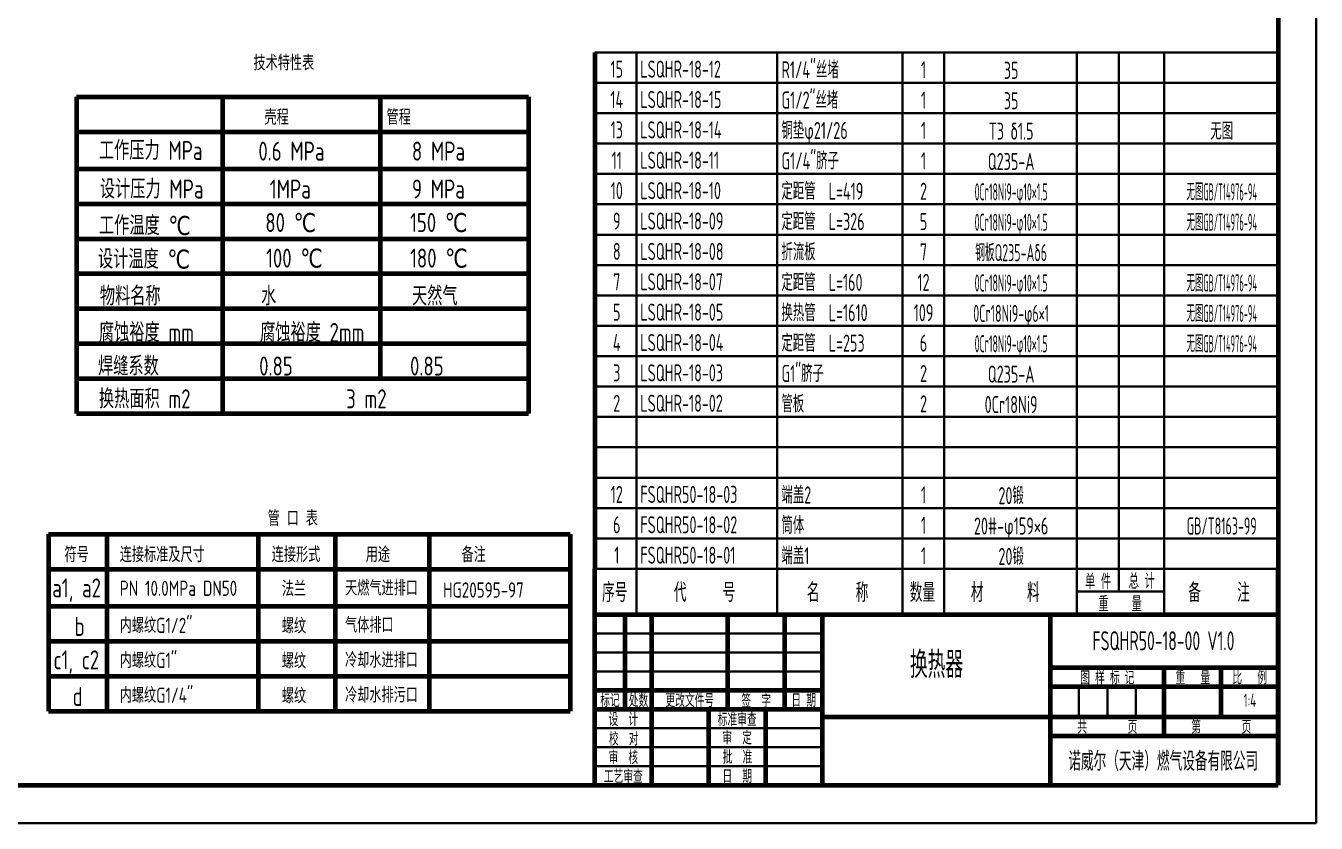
# Model space of a CAD drawing. Header units: millimetres. Extents: x 90 to 2466, y 137 to 1817.
# Drawn here: x 1106 to 2466, y 137 to 977 of the extents above; entities that cross this region are included whole.
import ezdxf
from ezdxf.enums import TextEntityAlignment as Align

# ---------------------------------------------------------------- set-up
doc = ezdxf.new("R2010")
doc.units = ezdxf.units.MM
doc.header["$LTSCALE"] = 40
for name, color, linetype, lineweight in [('1轮廓实线层', 7, 'Continuous', 70), ('2细线层', 4, 'Continuous', 35), ('6文字层', 3, 'Continuous', 35), ('7标注层', 4, 'Continuous', 35), ('图框层', 7, 'Continuous', 70)]:
    doc.layers.add(name, color=color, linetype=linetype, lineweight=lineweight)
doc.styles.add('ZW_TEXTSTYLE', font='isocp.shx', dxfattribs={"width": 0.8, "bigfont": 'hztxt.shx'})

# ---------------------------------------------------------------- blocks, each defined once
blk = doc.blocks.new('ZW_BTL_BLK')
at = {"layer": '1轮廓实线层'}
for p, q in [((-180, 0), (-180, 45)), ((-180, 0), (-180, 45)), ((-180, 45), (0, 45)), ((-172, 20), (-172, 45)), ((-165, 20), (-165, 45)), ((-145, 20), (-145, 45)), ((-130, 20), (-130, 45)), ((-120, 0), (-120, 45)), ((-60, 0), (-60, 45)), ((-60, 31), (0, 31)), ((-30, 13), (-30, 31)), ((-15, 18), (-15, 31)), ((-180, 25), (-120, 25)), ((-60, 26), (0, 26)), ((-180, 20), (-120, 20)), ((-165, 0), (-165, 20)), ((-150, 0), (-150, 20)), ((-135, 0), (-135, 20)), ((-120, 18), (0, 18)), ((-60, 13), (0, 13)), ((-180, 0), (0, 0))]:
    blk.add_line(p, q, dxfattribs=at)
at = {"layer": '2细线层'}
for p, q in [((-180, 40), (-120, 40)), ((-180, 35), (-120, 35)), ((-180, 30), (-120, 30)), ((-180, 15), (-120, 15)), ((-180, 10), (-120, 10)), ((-180, 5), (-120, 5))]:
    blk.add_line(p, q, dxfattribs=at)
at = {"layer": '2细线层', "color": 75}
for p, q in [((-52.5, 18), (-52.5, 26)), ((-45, 18), (-45, 26)), ((-37.5, 18), (-37.5, 26))]:
    blk.add_line(p, q, dxfattribs=at)
at = {"layer": '图框层'}
blk.add_line((0, 0), (0, 45), dxfattribs=at)
at = {"style": 'ZW_TEXTSTYLE', "flags": 1}
blk.add_attdef('图纸张数', (0, 0), '', height=5, dxfattribs=at)
at = {"layer": '6文字层', "style": 'ZW_TEXTSTYLE', "width": 0.667}
for s, p in [(' 图 样 标 记 ', (-45, 28.5)), (' 重   量 ', (-22.5, 28.5)), (' 比   例 ', (-7.5, 28.5)), ('标记', (-176, 22.5)), ('处数', (-168.5, 22.5)), (' 更改文件号 ', (-155, 22.5)), (' 签  字 ', (-137.51, 22.37)), (' 日 期 ', (-125, 22.5)), (' 设  计 ', (-172.5, 17.5)), ('标准审查', (-142.5, 17.5)), ('共        页', (-45, 15.5)), ('第        页', (-15, 15.5)), (' 校  对 ', (-172.4, 12.37)), (' 审  定 ', (-142.53, 12.68)), (' 审  核 ', (-172.5, 7.5)), ('批  准', (-142.43, 7.6)), ('工艺审查', (-172.5, 2.5)), (' 日  期 ', (-142.5, 2.5))]:
    blk.add_text(s, height=3.5, dxfattribs=at).set_placement(p, align=Align.MIDDLE)
at = {"layer": '6文字层', "style": 'ZW_TEXTSTYLE', "flags": 8}
for tag, height, width, p, p2 in [('图样代号', 5, 2.430792, (-56.96, 35.53), (-3.51, 35.53)), ('图样名称', 7, 1.728753, (-116.78, 28.23), (-63.22, 28.23)), ('重量', 3.5, 1.631196, (-28.88, 20.51), (-16.35, 20.51)), ('比例', 3.5, 1.61778, (-13.53, 20.62), (-1.42, 20.62)), ('设计', 3.5, 1.656906, (-163.77, 15.45), (-151.09, 15.45)), ('标准审查', 3.5, 0.817661, (-133.59, 15.31), (-120.98, 15.31)), ('共几页', 3.5, 0.870596, (-49.76, 13.35), (-39.88, 13.35)), ('第几页', 3.5, 0.863048, (-19.69, 13.35), (-9.9, 13.35)), ('校对', 3.5, 1.629291, (-163.77, 10.48), (-151.09, 10.48)), ('审定', 3.5, 1.645419, (-133.8, 10.61), (-121.11, 10.61)), ('审核', 3.5, 1.663508, (-163.87, 5.38), (-151.09, 5.38)), ('批准', 3.5, 1.645713, (-133.7, 5.38), (-121.11, 5.38)), ('企业名称', 5, 2.354204, (-56.33, 3.82), (-4.24, 3.82)), ('工艺审查', 3.5, 0.828259, (-163.87, 0.41), (-151.09, 0.41)), ('日期', 3.5, 1.702573, (-134.08, 0.41), (-121.11, 0.41))]:
    blk.add_attdef(tag, text='', height=height, dxfattribs=dict(at, width=width)).set_placement(p, p2, align=Align.FIT)
at = {"layer": '6文字层', "style": 'ZW_TEXTSTYLE', "width": 1.109542, "flags": 8}
blk.add_attdef('产品名称或材料标记', text='', height=5, rotation=0.4655, dxfattribs=at).set_placement((-117.65, 6.59), (-62.48, 7.04), align=Align.FIT)
blk = doc.blocks.new('ZW_MXBTITLE_BLK')
at = {"layer": '1轮廓实线层'}
for p, q in [((-180, 0), (-180, 12)), ((0, 0), (0, 12))]:
    blk.add_line(p, q, dxfattribs=at)
at = {"layer": '2细线层'}
for p, q in [((-169, 12), (-169, 0)), ((-132, 12), (-132, 0)), ((-99, 12), (-99, 0)), ((-88, 12), (-88, 0)), ((-53, 12), (-53, 0)), ((-42, 12), (-42, 6)), ((-30, 12), (-30, 0)), ((-30, 6), (-53, 6))]:
    blk.add_line(p, q, dxfattribs=at)
at = {"style": 'ZW_TEXTSTYLE', "flags": 1}
blk.add_attdef('FOOFSHOWME', (-53, 6), '', height=0.00000005, dxfattribs=at)
at = {"layer": '6文字层', "style": 'ZW_TEXTSTYLE', "width": 0.667}
for s, height, p in [('单 件', 4, (-47.45, 8.84)), ('总 计', 4, (-35.96, 8.94)), ('序号', 5, (-174.77, 6)), ('代     号', 5, (-151.09, 6)), ('名     称', 5, (-116.06, 6)), ('数量', 5, (-93.71, 6)), ('材      料', 5, (-71.89, 6)), ('备     注', 5, (-15.57, 6)), ('重    量', 4, (-41.65, 2.94))]:
    blk.add_text(s, height=height, dxfattribs=at).set_placement(p, align=Align.MIDDLE)
blk = doc.blocks.new('ZW_MXB_BLK')
at = {"layer": '1轮廓实线层'}
for p, q in [((-180, 8), (-180, 0)), ((0, 8), (0, 0))]:
    blk.add_line(p, q, dxfattribs=at)
at = {"layer": '2细线层'}
for p, q in [((-180, 8), (0, 8)), ((-169, 8), (-169, 0)), ((-132, 8), (-132, 0)), ((-99, 8), (-99, 0)), ((-88, 8), (-88, 0)), ((-53, 8), (-53, 0)), ((-42, 8), (-42, 0)), ((-30, 8), (-30, 0)), ((-180, 0), (0, 0))]:
    blk.add_line(p, q, dxfattribs=at)
at = {"layer": '6文字层', "style": 'ZW_TEXTSTYLE'}
for tag, width, p, p2 in [('序号', 0.846992, (-178.38, 1.35), (-170.09, 1.35)), ('代号', 3.46615, (-168.05, 1.35), (-134.11, 1.35)), ('名称', 3.084789, (-130.87, 1.2), (-100.28, 1.2)), ('数量', 0.899921, (-97.88, 1.2), (-89, 1.2)), ('材料', 3.23989, (-86.43, 1.01), (-54.3, 1.01)), ('单重', 0.940432, (-52.21, 0.89), (-43, 0.89)), ('总重', 1.055887, (-41.2, 1.27), (-30.86, 1.27)), ('备注', 2.744716, (-28.61, 1.02), (-1.16, 1.02))]:
    blk.add_attdef(tag, text='', height=4.5, dxfattribs=dict(at, width=width)).set_placement(p, p2, align=Align.FIT)

msp = doc.modelspace()

# ---------------------------------------------------------------- linework, layer by layer
at = {"layer": '1轮廓实线层'}
for p, q in [((1159.4, 902.3), (1635.6, 902.3)), ((1159.4, 902.3), (1159.4, 568.7)), ((1313.1, 902.3), (1313.1, 568.7)), ((1479.3, 902.3), (1479.3, 605.5)), ((1635.6, 902.3), (1635.6, 568.7)), ((1159.4, 865.5), (1635.6, 865.5)), ((1159.4, 826.4), (1635.6, 826.4)), ((1159.4, 789.6), (1635.6, 789.6)), ((1159.4, 752.8), (1635.6, 752.8)), ((1159.4, 716), (1635.6, 716)), ((1159.4, 679.2), (1635.6, 679.2)), ((1159.4, 642.4), (1635.6, 642.4)), ((1159.4, 605.5), (1635.6, 605.5)), ((1159.4, 568.7), (1635.6, 568.7)), ((1129.7, 441.5), (1679.6, 441.5)), ((1129.7, 441.5), (1129.7, 255.2)), ((1191.4, 441.5), (1191.4, 255.2)), ((1350.6, 441.5), (1350.6, 255.2)), ((1432, 441.5), (1432, 255.2)), ((1531, 442.1), (1531, 255.8)), ((1679.6, 441.5), (1679.6, 255.2)), ((1129.7, 404.7), (1679.6, 404.7)), ((1129.7, 365.6), (1679.6, 365.6)), ((1129.7, 328.8), (1679.6, 328.8)), ((1129.7, 292), (1679.6, 292)), ((1129.7, 255.2), (1679.6, 255.2))]:
    msp.add_line(p, q, dxfattribs=at)
at = {"layer": '2细线层', "color": 1}
for p in [(2465.5, 1817), (89.5, 137)]:
    msp.add_line(p, (2465.5, 137), dxfattribs=at)
at = {"layer": '图框层'}
for p in [(2425.5, 1777), (189.5, 177)]:
    msp.add_line(p, (2425.5, 177), dxfattribs=at)

# ---------------------------------------------------------------- block references
at = {"layer": '7标注层'}
ref = msp.add_blockref('ZW_MXB_BLK', (2425.5, 917), dxfattribs=dict(at, xscale=4, yscale=4))
ref.add_attrib('材料', '35', dxfattribs={"height": 18, "style": 'ZW_TEXTSTYLE', "width": 0.667}).set_placement((2144.1, 921.1), align=Align.CENTER)
ref.add_attrib('代号', 'LSQHR-18-12', (1753.4, 922.4), dxfattribs={"height": 18, "style": 'ZW_TEXTSTYLE', "width": 0.667})
ref.add_attrib('序号', '15', dxfattribs={"height": 18, "style": 'ZW_TEXTSTYLE', "width": 0.667}).set_placement((1728.6, 922.4), align=Align.CENTER)
ref.add_attrib('名称', 'R1/4"丝堵', (1902.1, 921.8), dxfattribs={"height": 18, "style": 'ZW_TEXTSTYLE', "width": 0.667})
ref.add_attrib('数量', '1', dxfattribs={"height": 18, "style": 'ZW_TEXTSTYLE', "width": 0.667}).set_placement((2051.8, 921.8), align=Align.CENTER)
ref = msp.add_blockref('ZW_MXB_BLK', (2425.5, 885), dxfattribs=dict(at, xscale=4, yscale=4))
ref.add_attrib('材料', '35', dxfattribs={"height": 18, "style": 'ZW_TEXTSTYLE', "width": 0.667}).set_placement((2144.1, 889.1), align=Align.CENTER)
ref.add_attrib('代号', 'LSQHR-18-15', (1753.4, 890.4), dxfattribs={"height": 18, "style": 'ZW_TEXTSTYLE', "width": 0.667})
ref.add_attrib('序号', '14', dxfattribs={"height": 18, "style": 'ZW_TEXTSTYLE', "width": 0.667}).set_placement((1728.6, 890.4), align=Align.CENTER)
ref.add_attrib('名称', 'G1/2"丝堵', (1902.1, 889.8), dxfattribs={"height": 18, "style": 'ZW_TEXTSTYLE', "width": 0.667})
ref.add_attrib('数量', '1', dxfattribs={"height": 18, "style": 'ZW_TEXTSTYLE', "width": 0.667}).set_placement((2051.8, 889.8), align=Align.CENTER)
ref = msp.add_blockref('ZW_MXB_BLK', (2425.5, 853), dxfattribs=dict(at, xscale=4, yscale=4))
ref.add_attrib('材料', 'T3 δ1.5', dxfattribs={"height": 18, "style": 'ZW_TEXTSTYLE', "width": 0.667}).set_placement((2144.1, 857.1), align=Align.CENTER)
ref.add_attrib('代号', 'LSQHR-18-14', (1753.4, 858.4), dxfattribs={"height": 18, "style": 'ZW_TEXTSTYLE', "width": 0.667})
ref.add_attrib('序号', '13', dxfattribs={"height": 18, "style": 'ZW_TEXTSTYLE', "width": 0.667}).set_placement((1728.6, 858.4), align=Align.CENTER)
ref.add_attrib('名称', '铜垫φ21/26', (1902.1, 857.8), dxfattribs={"height": 18, "style": 'ZW_TEXTSTYLE', "width": 0.667})
ref.add_attrib('数量', '1', dxfattribs={"height": 18, "style": 'ZW_TEXTSTYLE', "width": 0.667}).set_placement((2051.8, 857.8), align=Align.CENTER)
ref.add_attrib('备注', '无图', dxfattribs={"height": 18, "style": 'ZW_TEXTSTYLE', "width": 0.667}).set_placement((2366, 857.1), align=Align.CENTER)
ref = msp.add_blockref('ZW_MXB_BLK', (2425.5, 821), dxfattribs=dict(at, xscale=4, yscale=4))
ref.add_attrib('材料', 'Q235-A', dxfattribs={"height": 18, "style": 'ZW_TEXTSTYLE', "width": 0.667}).set_placement((2144.1, 825.1), align=Align.CENTER)
ref.add_attrib('代号', 'LSQHR-18-11', (1753.4, 826.4), dxfattribs={"height": 18, "style": 'ZW_TEXTSTYLE', "width": 0.667})
ref.add_attrib('序号', '11', dxfattribs={"height": 18, "style": 'ZW_TEXTSTYLE', "width": 0.667}).set_placement((1728.6, 826.4), align=Align.CENTER)
ref.add_attrib('名称', 'G1/4"脐子', (1902.1, 825.8), dxfattribs={"height": 18, "style": 'ZW_TEXTSTYLE', "width": 0.667})
ref.add_attrib('数量', '1', dxfattribs={"height": 18, "style": 'ZW_TEXTSTYLE', "width": 0.667}).set_placement((2051.8, 825.8), align=Align.CENTER)
ref = msp.add_blockref('ZW_MXB_BLK', (2425.5, 789), dxfattribs=dict(at, xscale=4, yscale=4))
ref.add_attrib('材料', '0Cr18Ni9-φ10×1.5', dxfattribs={"height": 18, "style": 'ZW_TEXTSTYLE', "width": 0.467}).set_placement((2144.1, 793.1), align=Align.CENTER)
ref.add_attrib('代号', 'LSQHR-18-10', (1753.4, 794.4), dxfattribs={"height": 18, "style": 'ZW_TEXTSTYLE', "width": 0.667})
ref.add_attrib('序号', '10', dxfattribs={"height": 18, "style": 'ZW_TEXTSTYLE', "width": 0.667}).set_placement((1728.6, 794.4), align=Align.CENTER)
ref.add_attrib('名称', '定距管  L=419', (1902.1, 793.8), dxfattribs={"height": 18, "style": 'ZW_TEXTSTYLE', "width": 0.667})
ref.add_attrib('数量', '2', dxfattribs={"height": 18, "style": 'ZW_TEXTSTYLE', "width": 0.667}).set_placement((2051.8, 793.8), align=Align.CENTER)
ref.add_attrib('备注', '无图GB/T14976-94', dxfattribs={"height": 18, "style": 'ZW_TEXTSTYLE', "width": 0.367}).set_placement((2366, 793.1), align=Align.CENTER)
ref = msp.add_blockref('ZW_MXB_BLK', (2425.5, 757), dxfattribs=dict(at, xscale=4, yscale=4))
ref.add_attrib('材料', '0Cr18Ni9-φ10×1.5', dxfattribs={"height": 18, "style": 'ZW_TEXTSTYLE', "width": 0.467}).set_placement((2144.1, 761.1), align=Align.CENTER)
ref.add_attrib('代号', 'LSQHR-18-09', (1753.4, 762.4), dxfattribs={"height": 18, "style": 'ZW_TEXTSTYLE', "width": 0.667})
ref.add_attrib('序号', '9', dxfattribs={"height": 18, "style": 'ZW_TEXTSTYLE', "width": 0.667}).set_placement((1728.6, 762.4), align=Align.CENTER)
ref.add_attrib('名称', '定距管  L=326', (1902.1, 761.8), dxfattribs={"height": 18, "style": 'ZW_TEXTSTYLE', "width": 0.667})
ref.add_attrib('数量', '5', dxfattribs={"height": 18, "style": 'ZW_TEXTSTYLE', "width": 0.667}).set_placement((2051.8, 761.8), align=Align.CENTER)
ref.add_attrib('备注', '无图GB/T14976-94', dxfattribs={"height": 18, "style": 'ZW_TEXTSTYLE', "width": 0.367}).set_placement((2366, 761.1), align=Align.CENTER)
ref = msp.add_blockref('ZW_MXB_BLK', (2425.5, 725), dxfattribs=dict(at, xscale=4, yscale=4))
ref.add_attrib('材料', '钢板Q235-Aδ6', dxfattribs={"height": 18, "style": 'ZW_TEXTSTYLE', "width": 0.567}).set_placement((2144.1, 729.1), align=Align.CENTER)
ref.add_attrib('代号', 'LSQHR-18-08', (1753.4, 730.4), dxfattribs={"height": 18, "style": 'ZW_TEXTSTYLE', "width": 0.667})
ref.add_attrib('序号', '8', dxfattribs={"height": 18, "style": 'ZW_TEXTSTYLE', "width": 0.667}).set_placement((1728.6, 730.4), align=Align.CENTER)
ref.add_attrib('名称', '折流板', (1902.1, 729.8), dxfattribs={"height": 18, "style": 'ZW_TEXTSTYLE', "width": 0.667})
ref.add_attrib('数量', '7', dxfattribs={"height": 18, "style": 'ZW_TEXTSTYLE', "width": 0.667}).set_placement((2051.8, 729.8), align=Align.CENTER)
ref = msp.add_blockref('ZW_MXB_BLK', (2425.5, 693), dxfattribs=dict(at, xscale=4, yscale=4))
ref.add_attrib('材料', '0Cr18Ni9-φ10×1.5', dxfattribs={"height": 18, "style": 'ZW_TEXTSTYLE', "width": 0.467}).set_placement((2144.1, 697.1), align=Align.CENTER)
ref.add_attrib('代号', 'LSQHR-18-07', (1753.4, 698.4), dxfattribs={"height": 18, "style": 'ZW_TEXTSTYLE', "width": 0.667})
ref.add_attrib('序号', '7', dxfattribs={"height": 18, "style": 'ZW_TEXTSTYLE', "width": 0.667}).set_placement((1728.6, 698.4), align=Align.CENTER)
ref.add_attrib('名称', '定距管  L=160', (1902.1, 697.8), dxfattribs={"height": 18, "style": 'ZW_TEXTSTYLE', "width": 0.667})
ref.add_attrib('数量', '12', dxfattribs={"height": 18, "style": 'ZW_TEXTSTYLE', "width": 0.667}).set_placement((2051.8, 697.8), align=Align.CENTER)
ref.add_attrib('备注', '无图GB/T14976-94', dxfattribs={"height": 18, "style": 'ZW_TEXTSTYLE', "width": 0.367}).set_placement((2366, 697.1), align=Align.CENTER)
ref = msp.add_blockref('ZW_MXB_BLK', (2425.5, 661), dxfattribs=dict(at, xscale=4, yscale=4))
ref.add_attrib('材料', '0Cr18Ni9-φ6×1', dxfattribs={"height": 18, "style": 'ZW_TEXTSTYLE', "width": 0.567}).set_placement((2144.1, 665.1), align=Align.CENTER)
ref.add_attrib('代号', 'LSQHR-18-05', (1753.4, 666.4), dxfattribs={"height": 18, "style": 'ZW_TEXTSTYLE', "width": 0.667})
ref.add_attrib('序号', '5', dxfattribs={"height": 18, "style": 'ZW_TEXTSTYLE', "width": 0.667}).set_placement((1728.6, 666.4), align=Align.CENTER)
ref.add_attrib('名称', '换热管  L=1610', (1902.1, 665.8), dxfattribs={"height": 18, "style": 'ZW_TEXTSTYLE', "width": 0.667})
ref.add_attrib('数量', '109', dxfattribs={"height": 18, "style": 'ZW_TEXTSTYLE', "width": 0.667}).set_placement((2051.8, 665.8), align=Align.CENTER)
ref.add_attrib('备注', '无图GB/T14976-94', dxfattribs={"height": 18, "style": 'ZW_TEXTSTYLE', "width": 0.367}).set_placement((2366, 665.1), align=Align.CENTER)
ref = msp.add_blockref('ZW_MXB_BLK', (2425.5, 629), dxfattribs=dict(at, xscale=4, yscale=4))
ref.add_attrib('材料', '0Cr18Ni9-φ10×1.5', dxfattribs={"height": 18, "style": 'ZW_TEXTSTYLE', "width": 0.467}).set_placement((2144.1, 633.1), align=Align.CENTER)
ref.add_attrib('代号', 'LSQHR-18-04', (1753.4, 634.4), dxfattribs={"height": 18, "style": 'ZW_TEXTSTYLE', "width": 0.667})
ref.add_attrib('序号', '4', dxfattribs={"height": 18, "style": 'ZW_TEXTSTYLE', "width": 0.667}).set_placement((1728.6, 634.4), align=Align.CENTER)
ref.add_attrib('名称', '定距管  L=253', (1902.1, 633.8), dxfattribs={"height": 18, "style": 'ZW_TEXTSTYLE', "width": 0.667})
ref.add_attrib('数量', '6', dxfattribs={"height": 18, "style": 'ZW_TEXTSTYLE', "width": 0.667}).set_placement((2051.8, 633.8), align=Align.CENTER)
ref.add_attrib('备注', '无图GB/T14976-94', dxfattribs={"height": 18, "style": 'ZW_TEXTSTYLE', "width": 0.367}).set_placement((2366, 633.1), align=Align.CENTER)
ref = msp.add_blockref('ZW_MXB_BLK', (2425.5, 597), dxfattribs=dict(at, xscale=4, yscale=4))
ref.add_attrib('材料', 'Q235-A', dxfattribs={"height": 18, "style": 'ZW_TEXTSTYLE', "width": 0.667}).set_placement((2144.1, 601.1), align=Align.CENTER)
ref.add_attrib('代号', 'LSQHR-18-03', (1753.4, 602.4), dxfattribs={"height": 18, "style": 'ZW_TEXTSTYLE', "width": 0.667})
ref.add_attrib('序号', '3', dxfattribs={"height": 18, "style": 'ZW_TEXTSTYLE', "width": 0.667}).set_placement((1728.6, 602.4), align=Align.CENTER)
ref.add_attrib('名称', 'G1"脐子', (1902.1, 601.8), dxfattribs={"height": 18, "style": 'ZW_TEXTSTYLE', "width": 0.667})
ref.add_attrib('数量', '2', dxfattribs={"height": 18, "style": 'ZW_TEXTSTYLE', "width": 0.667}).set_placement((2051.8, 601.8), align=Align.CENTER)
ref = msp.add_blockref('ZW_MXB_BLK', (2425.5, 565), dxfattribs=dict(at, xscale=4, yscale=4))
ref.add_attrib('材料', '0Cr18Ni9', dxfattribs={"height": 18, "style": 'ZW_TEXTSTYLE', "width": 0.667}).set_placement((2144.1, 569.1), align=Align.CENTER)
ref.add_attrib('代号', 'LSQHR-18-02', (1753.4, 570.4), dxfattribs={"height": 18, "style": 'ZW_TEXTSTYLE', "width": 0.667})
ref.add_attrib('序号', '2', dxfattribs={"height": 18, "style": 'ZW_TEXTSTYLE', "width": 0.667}).set_placement((1728.6, 570.4), align=Align.CENTER)
ref.add_attrib('名称', '管板', (1902.1, 569.8), dxfattribs={"height": 18, "style": 'ZW_TEXTSTYLE', "width": 0.667})
ref.add_attrib('数量', '2', dxfattribs={"height": 18, "style": 'ZW_TEXTSTYLE', "width": 0.667}).set_placement((2051.8, 569.8), align=Align.CENTER)
at = {"layer": '7标注层', "xscale": 4, "yscale": 4}
for name, p in [('ZW_MXB_BLK', (2425.5, 533)), ('ZW_MXB_BLK', (2425.5, 501)), ('ZW_MXBTITLE_BLK', (2425.5, 357))]:
    msp.add_blockref(name, p, dxfattribs=at)
at = {"layer": '7标注层'}
ref = msp.add_blockref('ZW_MXB_BLK', (2425.5, 469), dxfattribs=dict(at, xscale=4, yscale=4))
ref.add_attrib('材料', '20锻', dxfattribs={"height": 18, "style": 'ZW_TEXTSTYLE', "width": 0.667}).set_placement((2144.1, 473.1), align=Align.CENTER)
ref.add_attrib('代号', 'FSQHR50-18-03', (1753.4, 474.4), dxfattribs={"height": 18, "style": 'ZW_TEXTSTYLE', "width": 0.667})
ref.add_attrib('序号', '12', dxfattribs={"height": 18, "style": 'ZW_TEXTSTYLE', "width": 0.667}).set_placement((1728.6, 474.4), align=Align.CENTER)
ref.add_attrib('名称', '端盖2', (1902.1, 473.8), dxfattribs={"height": 18, "style": 'ZW_TEXTSTYLE', "width": 0.667})
ref.add_attrib('数量', '1', dxfattribs={"height": 18, "style": 'ZW_TEXTSTYLE', "width": 0.667}).set_placement((2051.8, 473.8), align=Align.CENTER)
ref = msp.add_blockref('ZW_MXB_BLK', (2425.5, 437), dxfattribs=dict(at, xscale=4, yscale=4))
ref.add_attrib('材料', '20#-φ159×6', dxfattribs={"height": 18, "style": 'ZW_TEXTSTYLE', "width": 0.667}).set_placement((2144.1, 441.1), align=Align.CENTER)
ref.add_attrib('代号', 'FSQHR50-18-02', (1753.4, 442.4), dxfattribs={"height": 18, "style": 'ZW_TEXTSTYLE', "width": 0.667})
ref.add_attrib('序号', '6', dxfattribs={"height": 18, "style": 'ZW_TEXTSTYLE', "width": 0.667}).set_placement((1728.6, 442.4), align=Align.CENTER)
ref.add_attrib('名称', '筒体 ', (1902.1, 441.8), dxfattribs={"height": 18, "style": 'ZW_TEXTSTYLE', "width": 0.667})
ref.add_attrib('数量', '1', dxfattribs={"height": 18, "style": 'ZW_TEXTSTYLE', "width": 0.667}).set_placement((2051.8, 441.8), align=Align.CENTER)
ref.add_attrib('备注', 'GB/T8163-99', dxfattribs={"height": 18, "style": 'ZW_TEXTSTYLE', "width": 0.567}).set_placement((2366, 441.1), align=Align.CENTER)
ref = msp.add_blockref('ZW_MXB_BLK', (2425.5, 405), dxfattribs=dict(at, xscale=4, yscale=4))
ref.add_attrib('材料', '20锻', dxfattribs={"height": 18, "style": 'ZW_TEXTSTYLE', "width": 0.667}).set_placement((2144.1, 409.1), align=Align.CENTER)
ref.add_attrib('代号', 'FSQHR50-18-01', (1753.4, 410.4), dxfattribs={"height": 18, "style": 'ZW_TEXTSTYLE', "width": 0.667})
ref.add_attrib('序号', '1', dxfattribs={"height": 18, "style": 'ZW_TEXTSTYLE', "width": 0.667}).set_placement((1728.6, 410.4), align=Align.CENTER)
ref.add_attrib('名称', '端盖1', (1902.1, 409.8), dxfattribs={"height": 18, "style": 'ZW_TEXTSTYLE', "width": 0.667})
ref.add_attrib('数量', '1', dxfattribs={"height": 18, "style": 'ZW_TEXTSTYLE', "width": 0.667}).set_placement((2051.8, 409.8), align=Align.CENTER)
at = {"layer": '图框层'}
ref = msp.add_blockref('ZW_BTL_BLK', (2425.5, 177), dxfattribs=dict(at, xscale=4, yscale=4, zscale=4))
ref.add_attrib('企业名称', '诺威尔（天津）燃气设备有限公司', dxfattribs={"layer": '6文字层', "height": 20, "style": 'ZW_TEXTSTYLE', "width": 0.667}).set_placement((2304.4, 192.3), align=Align.CENTER)
ref.add_attrib('图样名称', '换热器', dxfattribs={"layer": '6文字层', "height": 28, "style": 'ZW_TEXTSTYLE', "width": 0.667}).set_placement((2065.5, 290), align=Align.CENTER)
ref.add_attrib('图样代号', 'FSQHR50-18-00 V1.0', dxfattribs={"layer": '6文字层', "height": 20, "style": 'ZW_TEXTSTYLE', "width": 0.667}).set_placement((2304.6, 319.2), align=Align.CENTER)
ref.add_attrib('比例', '1:4', dxfattribs={"layer": '6文字层', "height": 14, "style": 'ZW_TEXTSTYLE', "width": 0.667}).set_placement((2395.7, 259.5), align=Align.CENTER)

# ---------------------------------------------------------------- texts
at = {"layer": '6文字层', "attachment_point": 1, "style": 'ZW_TEXTSTYLE'}
for s, insert, char_height, width in [('技术特性表', (1345.8, 946), 16, 178.191), ('壳程', (1357.4, 888.8), 16, 178.191), ('管程', (1486, 888.8), 16, 178.191), ('工作压力 MPa', (1183, 855.7), 20, 272.391), ('0.6 MPa', (1351, 855), 20, 222.347), ('8 MPa', (1512.8, 855), 20, 222.347), ('设计压力 MPa', (1184, 815.1), 20, 178.191), (' 1MPa', (1353.9, 815.1), 20, 222.347), ('9 MPa', (1512.8, 815.1), 20, 222.347), ('工作温度 ℃', (1183, 776.7), 20, 178.191), ('80 ℃', (1358.3, 779.8), 20, 178.191), ('150 ℃', (1510.8, 779.8), 20, 178.191), ('设计温度 ℃', (1182, 741.3), 20, 178.191), ('100 ℃', (1359.1, 742.3), 20, 178.191), ('180 ℃', (1510.8, 742.3), 20, 178.191), ('物料名称', (1184, 702.4), 20, 178.191), ('水', (1353.9, 702.4), 20, 206.647), ('天然气', (1512.8, 702.4), 20, 206.647), ('腐蚀裕度 mm', (1183, 664), 20, 178.191), ('腐蚀裕度 2mm', (1352.8, 664), 20, 222.347), ('焊缝系数', (1182, 628.6), 20, 178.191), ('0.85', (1351.8, 628.6), 20, 206.647), ('0.85', (1510.8, 628.6), 20, 206.647), ('换热面积 m2', (1183, 594.1), 20, 178.191), ('3 m2', (1443.5, 594.1), 20, 222.347), ('管 口 表', (1360.7, 466.2), 16, 178.191), ('符号', (1146.7, 428), 16, 178.191), ('连接标准及尺寸', (1204.9, 428), 16, 178.191), ('连接形式', (1365, 428), 16, 178.191), ('用途', (1464.1, 428), 16, 178.191), ('备注', (1565.1, 428), 16, 178.191), ('a1, a2', (1133.8, 394.9), 20, 178.191), ('天燃气进排口', (1442.3, 392.8), 16, 178.191), ('PN 10.0MPa DN50', (1204.9, 392.5), 16, 562.543), ('法兰', (1375.7, 392), 16, 178.191), ('HG20595-97', (1545.6, 390.7), 16, 178.191), ('b', (1157.3, 354.3), 20, 178.191), ('内螺纹G1/2"', (1204.9, 353.4), 16, 178.191), ('螺纹', (1375.7, 352.9), 16, 178.191), ('气体排口', (1442.3, 353.8), 16, 178.191), ('c1, c2', (1135.1, 319.1), 20, 178.191), ('内螺纹G1"', (1204.9, 316.6), 16, 178.191), ('螺纹', (1375.7, 316.1), 16, 178.191), ('冷却水进排口', (1442.3, 316.9), 16, 178.191), ('d', (1155.2, 280.5), 20, 178.191), ('内螺纹G1/4"', (1204.9, 279.8), 16, 178.191), ('螺纹', (1375.7, 279.3), 16, 178.191), ('冷却水排污口', (1442.3, 280.1), 16, 178.191)]:
    msp.add_mtext(s, dxfattribs=dict(at, insert=insert, char_height=char_height, width=width))

doc.saveas('drawing.dxf')
